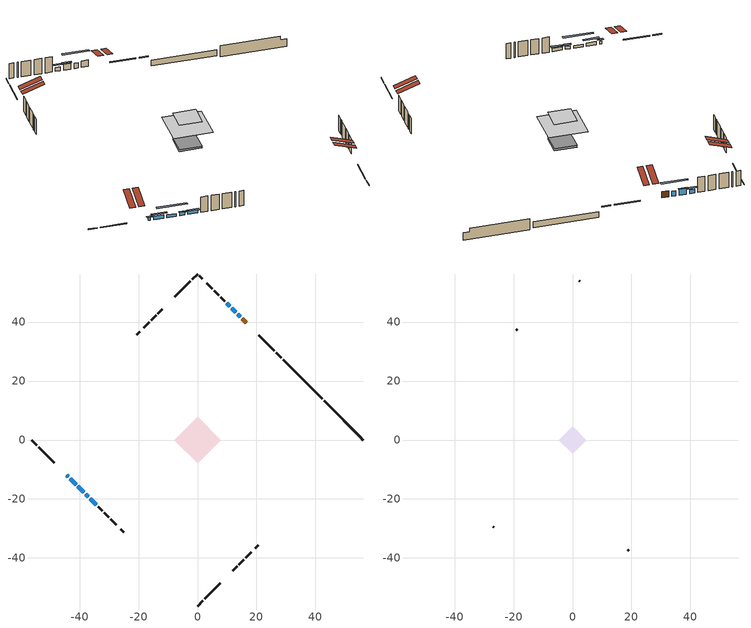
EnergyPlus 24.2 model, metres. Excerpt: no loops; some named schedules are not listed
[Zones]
conditioned space
 floor outside (Floor1 construction): -1.14,0 0,1.14 1.14,0 0,-1.14 z1.53
 floor adiabatic (AdiabaticFloorConstruction): -7.94,0 0,7.94 7.94,0 0,-7.94 z3.97
 floor foundation (Slab1 construction): -4.55,0 0,4.55 4.55,0 0,-4.55 z-2.07
 floor foundation (Slab1 construction 1): -4.52,0 0,4.52 4.52,0 0,-4.52 z-1.52
 wall outside (RimJoist1 construction): 0,-56.3 1.79,-54.52 / -56.3,0 -54.52,-1.79 / 0,56.3 -1.79,54.52 / 28.48,27.82 26.69,29.61 z1.53:1.83
 wall outside (RimJoist2 construction): 2.44,-53.86 7.68,-48.62 / -53.86,-2.44 -48.62,-7.68 / -2.44,53.86 -7.68,48.62 / 26.04,30.27 20.8,35.5 z1.53:1.83
 wall outside (AdiabaticWallConstruction 1): 16.48,39.82 15.1,41.21 z1.53:3.56
 wall outside (AdiabaticWallConstruction): -44.31,-12 -43.82,-12.48 z1.53:2.42; -43.17,-13.14 -41.19,-15.11 / -37.97,-18.33 -36.98,-19.32 / -36.33,-19.98 -34.35,-21.95 z1.53:2.55; -40.53,-15.77 -38.63,-17.68 z1.53:2.34; 14.44,41.86 13.65,42.65 z1.53:3.16; 13,43.31 11.56,44.75 z1.53:3.36; 10.9,45.4 9.91,46.39 z1.53:2.73
 wall outside (Wall1 construction): 12,-44.31 13.4,-42.9 / -33.7,-22.61 -32.29,-24.01 / -12,44.31 -13.4,42.9 / 9.26,47.05 7.85,48.45 z1.53:6.41
 wall outside (Wall2 construction): 14.06,-42.24 15.64,-40.67 / -31.64,-24.67 -30.06,-26.25 / -14.06,42.24 -15.64,40.67 / 7.2,49.11 5.62,50.69 z1.53:6.41
 wall outside (Wall3 construction): 16.29,-40.01 18.16,-38.15 / -29.4,-26.9 -27.54,-28.76 / -16.29,40.01 -18.16,38.15 / 4.96,51.34 3.1,53.2 z1.53:6.41
 wall outside (Wall5 construction): 19.66,-36.64 20.6,-35.71 / -26.03,-30.27 -25.1,-31.21 / -19.66,36.64 -20.6,35.71 / 1.6,54.71 0.66,55.65 z1.53:6.41
 wall foundation (FoundationWall1 construction): 42.94,13.36,-2.07 42.94,13.36,1.53 54.97,1.34,1.53 54.97,1.34,0.37 56.3,0,0.37 56.3,0,-2.07
 wall foundation (FoundationWall2 construction): 42.28,14.02 29.14,27.17 z-1.52:0.31
 window (WindowConstruction 5): -44.31,-12 -43.82,-12.48 z1.53:2.42
 window (WindowConstruction 4): -43.16,-13.14 -41.19,-15.11 z1.53:2.54
 window (WindowConstruction 7): -40.53,-15.77 -38.63,-17.68 z1.53:2.34
 window (WindowConstruction 6): 14.44,41.86 13.65,42.65 z1.53:3.15
 window (WindowConstruction): -37.97,-18.33 -36.98,-19.32 z1.53:2.54
 window (WindowConstruction 1): 12.99,43.31 11.56,44.75 z1.53:3.36
 window (WindowConstruction 2): -36.33,-19.98 -34.35,-21.95 z1.53:2.54
 window (WindowConstruction 3): 10.9,45.4 9.92,46.39 z1.53:2.72
 door (Door): 16.48,39.82 15.1,41.21 z1.53:3.56
 ceiling adiabatic (AdiabaticFloorConstruction): 0,-7.94 7.94,0 0,7.94 -7.94,0 z3.97
 roof outside (Roof1 construction): 9.51,-46.8,6.41 5.07,-42.36,8.5 3.9,-43.53,8.5 8.34,-47.97,6.41; -46.8,-9.51,6.41 -42.36,-5.07,8.5 -43.53,-3.9,8.5 -47.97,-8.34,6.41; -9.51,46.8,6.41 -5.07,42.36,8.5 -3.9,43.53,8.5 -8.34,47.97,6.41; 18.97,37.33,6.41 14.54,32.89,8.5 15.71,31.72,8.5 20.14,36.16,6.41
attic - vented
 floor to conditioned space (Floor2 construction Reversed): -4.59,0 0,4.59 4.59,0 0,-4.59 z6.41
 wall outside (Wall4 construction): 18.81,-37.49 19,-37.3 / -26.88,-29.42 -26.69,-29.61 / -18.81,37.49 -19,37.3 / 2.44,53.86 2.25,54.05 z1.53:6.41
 roof outside (Roof2 construction): 11.34,-44.96,6.41 6.87,-40.49,8.51 5.69,-41.67,8.51 10.16,-46.14,6.41; -44.96,-11.34,6.41 -40.49,-6.87,8.51 -41.67,-5.69,8.51 -46.14,-10.16,6.41; -11.34,44.96,6.41 -6.87,40.49,8.51 -5.69,41.67,8.51 -10.16,46.14,6.41; 17.14,39.16,6.41 12.67,34.7,8.51 13.85,33.52,8.51 18.32,37.99,6.41
shading: -43.5,-12.81 -44.63,-11.67 -45.06,-12.1 -43.93,-13.24 z2.88; -40.55,-15.76 -43.81,-12.5 -44.24,-12.93 -40.98,-16.19 z3.46; -36.51,-19.79 -42.65,-13.66 -43.08,-14.09 -36.95,-20.22 z5.33; 11.33,44.98 16.77,39.54 17.2,39.97 11.76,45.41 z6.44; -36.77,-19.53 -38.18,-18.12 -38.61,-18.55 -37.2,-19.96 z2.84; 11.35,44.96 13.21,43.1 13.64,43.53 11.78,45.39 z3.66; -34.14,-22.16 -36.54,-19.77 -36.97,-20.2 -34.57,-22.59 z2.84; 9.38,46.93 11.44,44.87 11.87,45.3 9.81,47.36 z3.48
[Building]
Building 1: Terrain=Suburbs
[Site:Location]
Yellowknife AP_NT: Latitude {deg}=62.46; Longitude {deg}=-114.44; Time Zone {hr}=-7; Elevation {m}=206; Keep Site Location Information=Yes
[Site:GroundTemperature:Shallow]
-11.1489, -14.3239, -14.5782, -13.0715, -7.02295, -1.00261, 4.2167, 7.52301, 7.8039, 5.11477, 0.0285573, -5.8071
[Site:WaterMainsTemperature]
Calculation Method=Schedule; Temperature Schedule=mains temperature schedule
[Material] Roughness=Rough; Thermal Absorptance=0.9
Name | Thickness {m} | Conductivity {W/m-K} | Density {kg/m3} | Specific Heat {J/kg-K} | Solar Absorptance | Visible Absorptance
asphalt or fiberglass shingles | 0.00635 | 0.162714 | 1121.4 | 1465.45 | 0.4 | 0.4
ceiling loosefill ins | 0.169333 | 0.0480833 | 16.02 | 1046.75 | 0.7 | 0.7
ceiling stud and cavity | 0.1397 | 0.455953 | 65.682 | 1177.47 | 0.7 | 0.7
concrete 4.0 in. | 0.1016 | 1.803125 | 2242.8 | 837.4 | 0.7 | 0.7
concrete 8.0 in. | 0.2032 | 1.803125 | 2242.8 | 837.4 | 0.7 | 0.7
door material | 0.04445 | 0.053851 | 512.64 | 1214.23 | 0.7 | 0.7
exterior vertical ins | 0.0304294 | 0.029427 | 32.04 | 1214.23 | 0.7 | 0.7
floor covering | 0.0127 | 0.0433444 | 54.468 | 1339.84 | 0.6 | 0.6
floor rigid ins | 0.103632 | 0.029427 | 32.04 | 1214.23 | 0.7 | 0.7
floor rigid ins 1; wall rigid ins 1 | 0.512978 | 0.029427 | 32.04 | 1214.23 | 0.7 | 0.7
floor stud and cavity | 0.1397 | 0.182303 | 92.3553 | 1139.71 | 0.7 | 0.7
floor stud and cavity 1 | 0.1397 | 1.75129 | 37.0049 | 1207.88 | 0.7 | 0.7
furniture material conditioned space 1 | 0.1524 | 0.115458 | 640.8 | 1214.23 | 0.6 | 0.6
gypsum board | 0.0127 | 0.160291 | 801 | 837.4 | 0.6 | 0.6
gypsum board 1 | 0.0127 | 0.160291 | 801 | 837.4 | 0.7 | 0.7
osb sheathing 0.5 in. | 0.0127 | 0.115458 | 512.64 | 1214.23 | 0.7 | 0.7
osb sheathing 0.75 in. | 0.01905 | 0.115458 | 512.64 | 1214.23 | 0.7 | 0.7
osb sheathing 2.0 in. | 0.0508 | 0.115458 | 512.64 | 1214.23 | 0.7 | 0.7
rim joist rigid ins; roof rigid ins; wall rigid ins | 0.051816 | 0.029427 | 32.04 | 1214.23 | 0.7 | 0.7
rim joist stud and cavity | 0.0508 | 0.0408884 | 125.044 | 1163.47 | 0.6 | 0.6
rim joist stud and cavity 1 | 0.0508 | 0.0407152 | 125.044 | 1163.47 | 0.6 | 0.6
roof stud and cavity | 0.2032 | 0.213 | 78.34581 | 1123.46 | 0.7 | 0.7
wall stud and cavity | 0.1397 | 0.260987 | 139.0536 | 1170.24 | 0.7 | 0.7
wall stud and cavity 1 | 0.1397 | 0.211572 | 139.0536 | 1170.24 | 0.7 | 0.7
wall stud and cavity 2 | 0.1397 | 0.248715 | 139.0536 | 1170.24 | 0.7 | 0.7
wall stud and cavity 3 | 0.0889 | 6.1454 | 50.32683 | 1063.81 | 0.6 | 0.6
wall stud and cavity 4 | 0.1397 | 0.265121 | 139.0536 | 1170.24 | 0.7 | 0.7
wall stud and cavity 5 | 0.0889 | 0.380278 | 52.3479 | 1209.89 | 0.7 | 0.7
wall stud and cavity 6 | 0.0889 | 0.391764 | 83.0341 | 1211.67 | 0.7 | 0.7
wood siding | 0.0254 | 0.102417 | 544.68 | 1172.36 | 0.4 | 0.4
wood siding 1 | 0.00254 | 0.102417 | 544.68 | 1172.36 | 0.4 | 0.4
wood siding 2; wood siding 3; wood siding 4 | 0.0254 | 0.102417 | 544.68 | 1172.36 | 0.7 | 0.7
[WindowMaterial:SimpleGlazingSystem]
Name | U-Factor {W/m2-K} | Solar Heat Gain Coefficient
WindowMaterial | 1.99638 | 0.56
WindowMaterial 1 | 1.16456 | 0.38
WindowMaterial 2 | 1.97765 | 0.57
WindowMaterial 3 | 2.76632 | 0.47
WindowMaterial 4 | 2.765186 | 0.62
WindowMaterial 5 | 2.77825 | 0.54
[Construction]
AdiabaticFloorConstruction: floor stud and cavity 1, floor rigid ins 1, osb sheathing 0.75 in., floor covering
AdiabaticWallConstruction: wood siding 3, wall rigid ins 1, wall stud and cavity 5, gypsum board
AdiabaticWallConstruction 1: wood siding 4, wall rigid ins 1, wall stud and cavity 5, gypsum board
Door: door material
Floor1 construction: floor stud and cavity, floor rigid ins, osb sheathing 0.75 in., floor covering
Floor2 construction Reversed: gypsum board, ceiling stud and cavity, ceiling loosefill ins
FoundationWall1 construction: concrete 8.0 in., gypsum board 1
FoundationWall2 construction: concrete 8.0 in.
furniture construction conditioned space 1: furniture material conditioned space 1
PartitionWallConstruction: gypsum board, wall stud and cavity 6, gypsum board
RimJoist1 construction: wood siding 2, rim joist rigid ins, osb sheathing 2.0 in., rim joist stud and cavity
RimJoist2 construction: wood siding 2, rim joist rigid ins, osb sheathing 2.0 in., rim joist stud and cavity 1
Roof1 construction: asphalt or fiberglass shingles, roof rigid ins, osb sheathing 0.75 in., roof stud and cavity, gypsum board
Roof2 construction: asphalt or fiberglass shingles
Slab1 construction; Slab1 construction 1: concrete 4.0 in.
Wall1 construction: wood siding, wall rigid ins, osb sheathing 0.5 in., wall stud and cavity, gypsum board
Wall2 construction: wood siding, wall rigid ins, osb sheathing 0.5 in., wall stud and cavity 1, gypsum board
Wall3 construction: wood siding, wall rigid ins, osb sheathing 0.5 in., wall stud and cavity 2, gypsum board
Wall4 construction: wood siding 1, wall stud and cavity 3
Wall5 construction: wood siding, wall rigid ins, osb sheathing 0.5 in., wall stud and cavity 4, gypsum board
WindowConstruction; WindowConstruction 2; WindowConstruction 4: WindowMaterial
WindowConstruction 1: WindowMaterial 1
WindowConstruction 3: WindowMaterial 2
WindowConstruction 5: WindowMaterial 3
WindowConstruction 6: WindowMaterial 4
WindowConstruction 7: WindowMaterial 5
[Zone] Multiplier=1; Part of Total Floor Area=Yes
Name | Volume {m3}
attic - vented | 14.4021
conditioned space | 437.5
[Space]
Name | Zone | Volume {m3}
attic - vented 1 | attic - vented | 14.4021
conditioned space 1 | conditioned space | 437.5
[ZoneInfiltration:EffectiveLeakageArea]
infil attic - vented 1: Zone or Space=attic - vented 1; Schedule=Always On Discrete; Effective Air Leakage Area {cm2}=1329.79; Stack Coefficient=0.00048563; Wind Coefficient=1.48893e-05
[ZoneMixing]
whole house fan mix: Zone or Space=attic - vented; Schedule=Always On Continuous; Design Flow Rate Calculation Method=Flow/Zone; Design Flow Rate {m3/s}=0; Source Zone or Space=conditioned space
[SurfaceProperty:ExposedFoundationPerimeter] Exposed Perimeter Calculation Method=TotalExposedPerimeter
Name | Total Exposed Perimeter {m}
Slab1 | 18.898
Slab1 1 | 18.593
[InternalMass] Zone or ZoneList=conditioned space; Space or SpaceList=conditioned space 1
Name | Construction | Surface Area {m2}
furniture mass conditioned space 1 | furniture construction conditioned space 1 | 84.38
partition wall mass | PartitionWallConstruction | 210.95
[Lights]
interior lighting: Zone or ZoneList or Space or SpaceList=conditioned space 1; Schedule=interior lighting schedule; Design Level Calculation Method=LightingLevel; Lighting Level {W}=343.2; Return Air Fraction=0; Fraction Radiant=0.6; Fraction Visible=0.2; Fraction Replaceable=1
[People]
occupants: Zone or ZoneList or Space or SpaceList=conditioned space 1; Number of People Schedule=occupants schedule; Number of People Calculation Method=People; Number of People=3; Fraction Radiant=0.314171; Sensible Heat Fraction=0.56303; Activity Level Schedule=occupants activity schedule; Carbon Dioxide Generation Rate {m3/s-W}=0; Enable ASHRAE 55 Comfort Warnings=No; Mean Radiant Temperature Calculation Type=EnclosureAveraged
[ElectricEquipment] Zone or ZoneList or Space or SpaceList=conditioned space 1; Design Level Calculation Method=EquipmentLevel
Name | Schedule | Design Level {W} | Fraction Latent | Fraction Radiant | Fraction Lost
clothes dryer | clothes dryer schedule | 140.772 | 0.015 | 0.081 | 0.85
clothes washer | clothes washer schedule | 32.1985 | 0.03 | 0.162 | 0.7
cooking range | cooking range schedule | 215.147 | 0.08 | 0.432 | 0.2
dishwasher | dishwasher schedule | 66.8632 | 0.3 | 0.18 | 0.4
fridge | fridge schedule | 72.9452 | 0 | 0.6 | 0
mech vent bath fan 0 | mech vent bath fan 0 schedule | 25.1 | 0 | 0 | 1
mech vent bath fan 1 | mech vent bath fan 1 schedule | 25.1 | 0 | 0 | 1
mech vent house fan | mech vent house fan schedule | 0.95 | 0 | 0 | 1
mech vent house fan cfis | mech vent house fan cfis schedule | 0 | 0 | 0 | 0
misc plug loads | misc plug loads schedule | 494.7 | 0.045 | 0.513 | 0.1
whole house fan | Always On Discrete | 0 | 0 | 0 | 1
[OtherEquipment] Zone or ZoneList or Space or SpaceList=conditioned space 1; Design Level Calculation Method=EquipmentLevel
Name | Fuel Type | Schedule | Design Level {W} | Fraction Latent | Fraction Radiant | Fraction Lost
clothes dryer 1 | Electricity | clothes dryer schedule | 0 | 0.015 | 0.081 | 0.85
cooking range 1 | Electricity | cooking range schedule | 0 | 0.08 | 0.432 | 0.2
general water use latent | None | general water use schedule | 62.594 | 1 | 0 | 0
general water use sensible | None | general water use schedule | -61.6891 | 0 | 0.6 | 0
mech vent house fan latent load | None | Always On Discrete | 0 | 1 | 0 | 0
mech vent house fan sensible load | None | Always On Discrete | 0 | 0 | 0 | 0
water heater energy adjustment1 | Electricity | Always On Discrete | 0.01 | 0 | 0 | 1
[ZoneInfiltration:DesignFlowRate] Zone or ZoneList or Space or SpaceList=conditioned space 1; Schedule=Always On Discrete; Design Flow Rate Calculation Method=Flow/Zone; Design Flow Rate {m3/s}=0
infil flow; natural vent flow; whole house fan flow
[Foundation:Kiva] Initial Indoor Air Temperature {C}=18; Wall Depth Below Slab {m}=0.2032
Name | Wall Height Above Grade {m} | Custom Block Material Name 1 | Custom Block Depth 1 {m} | Custom Block X Position 1 {m} | Custom Block Z Position 1 {m}
Foundation Kiva 1 | 1.53 | exterior vertical ins | 3.59999 | 0.2159 | 0
Foundation Kiva 2 | 0.309982
[Foundation:Kiva:Settings]
Soil Conductivity {W/m-K}=0.849921; Soil Density {kg/m3}=1842.3; Soil Specific Heat {J/kg-K}=418.7; Ground Solar Absorptivity=0.9; Ground Thermal Absorptivity=0.9; Ground Surface Roughness {m}=0.03; Far-Field Width {m}=40; Deep-Ground Boundary Condition=ZeroFlux; Deep-Ground Depth {m}=40; Minimum Cell Dimension {m}=0.2; Maximum Cell Growth Coefficient=3; Simulation Timestep=Timestep
[Exterior:Lights]
exterior lighting: Schedule=exterior lighting schedule; Design Level {W}=75.6
[Schedule:Constant]
Name | Hourly Value
Always On Continuous; mech vent house fan schedule; mech vent house fan cfis schedule; Always On Discrete | 1
occupants activity schedule | 117.228
fridge schedule | 0
[Schedule:Week:Daily]
interior lighting schedule Week Rule - Jan1-Jan27: interior lighting schedule day, interior lighting schedule day, interior lighting schedule day, interior lighting schedule day, interior lighting schedule day, interior lighting schedule day, interior lighting schedule day, interior lighting schedule default day, interior lighting schedule default day, interior lighting schedule default day, interior lighting schedule default day, interior lighting schedule default day
interior lighting schedule Week Rule - Jan28-Feb3: interior lighting schedule day, interior lighting schedule day, interior lighting schedule day, interior lighting schedule day, interior lighting schedule day 1, interior lighting schedule day 1, interior lighting schedule day 1, interior lighting schedule default day, interior lighting schedule default day, interior lighting schedule default day, interior lighting schedule default day, interior lighting schedule default day
interior lighting schedule Week Rule - Feb4-Feb24: interior lighting schedule day 1, interior lighting schedule day 1, interior lighting schedule day 1, interior lighting schedule day 1, interior lighting schedule day 1, interior lighting schedule day 1, interior lighting schedule day 1, interior lighting schedule default day, interior lighting schedule default day, interior lighting schedule default day, interior lighting schedule default day, interior lighting schedule default day
interior lighting schedule Week Rule - Feb25-Mar3: interior lighting schedule day 1, interior lighting schedule day 1, interior lighting schedule day 1, interior lighting schedule day 1, interior lighting schedule day 2, interior lighting schedule day 2, interior lighting schedule day 2, interior lighting schedule default day, interior lighting schedule default day, interior lighting schedule default day, interior lighting schedule default day, interior lighting schedule default day
interior lighting schedule Week Rule - Mar4-Mar31: interior lighting schedule day 2, interior lighting schedule day 2, interior lighting schedule day 2, interior lighting schedule day 2, interior lighting schedule day 2, interior lighting schedule day 2, interior lighting schedule day 2, interior lighting schedule default day, interior lighting schedule default day, interior lighting schedule default day, interior lighting schedule default day, interior lighting schedule default day
interior lighting schedule Week Rule - Apr1-Apr28: interior lighting schedule day 3, interior lighting schedule day 3, interior lighting schedule day 3, interior lighting schedule day 3, interior lighting schedule day 3, interior lighting schedule day 3, interior lighting schedule day 3, interior lighting schedule default day, interior lighting schedule default day, interior lighting schedule default day, interior lighting schedule default day, interior lighting schedule default day
interior lighting schedule Week Rule - Apr29-May5: interior lighting schedule day 3, interior lighting schedule day 3, interior lighting schedule day 4, interior lighting schedule day 4, interior lighting schedule day 4, interior lighting schedule day 4, interior lighting schedule day 4, interior lighting schedule default day, interior lighting schedule default day, interior lighting schedule default day, interior lighting schedule default day, interior lighting schedule default day
interior lighting schedule Week Rule - May6-May26: interior lighting schedule day 4, interior lighting schedule day 4, interior lighting schedule day 4, interior lighting schedule day 4, interior lighting schedule day 4, interior lighting schedule day 4, interior lighting schedule day 4, interior lighting schedule default day, interior lighting schedule default day, interior lighting schedule default day, interior lighting schedule default day, interior lighting schedule default day
interior lighting schedule Week Rule - May27-Jun2: interior lighting schedule day 4, interior lighting schedule day 4, interior lighting schedule day 4, interior lighting schedule day 4, interior lighting schedule day 4, interior lighting schedule day 5, interior lighting schedule day 5, interior lighting schedule default day, interior lighting schedule default day, interior lighting schedule default day, interior lighting schedule default day, interior lighting schedule default day
interior lighting schedule Week Rule - Jun3-Jun30: interior lighting schedule day 5, interior lighting schedule day 5, interior lighting schedule day 5, interior lighting schedule day 5, interior lighting schedule day 5, interior lighting schedule day 5, interior lighting schedule day 5, interior lighting schedule default day, interior lighting schedule default day, interior lighting schedule default day, interior lighting schedule default day, interior lighting schedule default day
interior lighting schedule Week Rule - Jul1-Jul28: interior lighting schedule day 6, interior lighting schedule day 6, interior lighting schedule day 6, interior lighting schedule day 6, interior lighting schedule day 6, interior lighting schedule day 6, interior lighting schedule day 6, interior lighting schedule default day, interior lighting schedule default day, interior lighting schedule default day, interior lighting schedule default day, interior lighting schedule default day
interior lighting schedule Week Rule - Jul29-Aug4: interior lighting schedule day 6, interior lighting schedule day 6, interior lighting schedule day 6, interior lighting schedule day 7, interior lighting schedule day 7, interior lighting schedule day 7, interior lighting schedule day 7, interior lighting schedule default day, interior lighting schedule default day, interior lighting schedule default day, interior lighting schedule default day, interior lighting schedule default day
interior lighting schedule Week Rule - Aug5-Aug25: interior lighting schedule day 7, interior lighting schedule day 7, interior lighting schedule day 7, interior lighting schedule day 7, interior lighting schedule day 7, interior lighting schedule day 7, interior lighting schedule day 7, interior lighting schedule default day, interior lighting schedule default day, interior lighting schedule default day, interior lighting schedule default day, interior lighting schedule default day
interior lighting schedule Week Rule - Aug26-Sep1: interior lighting schedule day 7, interior lighting schedule day 7, interior lighting schedule day 7, interior lighting schedule day 7, interior lighting schedule day 7, interior lighting schedule day 7, interior lighting schedule day 8, interior lighting schedule default day, interior lighting schedule default day, interior lighting schedule default day, interior lighting schedule default day, interior lighting schedule default day
interior lighting schedule Week Rule - Sep2-Sep29: interior lighting schedule day 8, interior lighting schedule day 8, interior lighting schedule day 8, interior lighting schedule day 8, interior lighting schedule day 8, interior lighting schedule day 8, interior lighting schedule day 8, interior lighting schedule default day, interior lighting schedule default day, interior lighting schedule default day, interior lighting schedule default day, interior lighting schedule default day
interior lighting schedule Week Rule - Sep30-Oct6: interior lighting schedule day 8, interior lighting schedule day 9, interior lighting schedule day 9, interior lighting schedule day 9, interior lighting schedule day 9, interior lighting schedule day 9, interior lighting schedule day 9, interior lighting schedule default day, interior lighting schedule default day, interior lighting schedule default day, interior lighting schedule default day, interior lighting schedule default day
interior lighting schedule Week Rule - Oct7-Oct27: interior lighting schedule day 9, interior lighting schedule day 9, interior lighting schedule day 9, interior lighting schedule day 9, interior lighting schedule day 9, interior lighting schedule day 9, interior lighting schedule day 9, interior lighting schedule default day, interior lighting schedule default day, interior lighting schedule default day, interior lighting schedule default day, interior lighting schedule default day
interior lighting schedule Week Rule - Oct28-Nov3: interior lighting schedule day 9, interior lighting schedule day 9, interior lighting schedule day 9, interior lighting schedule day 9, interior lighting schedule day 10, interior lighting schedule day 10, interior lighting schedule day 10, interior lighting schedule default day, interior lighting schedule default day, interior lighting schedule default day, interior lighting schedule default day, interior lighting schedule default day
interior lighting schedule Week Rule - Nov4-Nov24: interior lighting schedule day 10, interior lighting schedule day 10, interior lighting schedule day 10, interior lighting schedule day 10, interior lighting schedule day 10, interior lighting schedule day 10, interior lighting schedule day 10, interior lighting schedule default day, interior lighting schedule default day, interior lighting schedule default day, interior lighting schedule default day, interior lighting schedule default day
interior lighting schedule Week Rule - Nov25-Dec1: interior lighting schedule day 10, interior lighting schedule day 10, interior lighting schedule day 10, interior lighting schedule day 10, interior lighting schedule day 10, interior lighting schedule day 10, interior lighting schedule day 11, interior lighting schedule default day, interior lighting schedule default day, interior lighting schedule default day, interior lighting schedule default day, interior lighting schedule default day
interior lighting schedule Week Rule - Dec2-Dec31: interior lighting schedule day 11, interior lighting schedule day 11, interior lighting schedule day 11, interior lighting schedule day 11, interior lighting schedule day 11, interior lighting schedule day 11, interior lighting schedule day 11, interior lighting schedule default day, interior lighting schedule default day, interior lighting schedule default day, interior lighting schedule default day, interior lighting schedule default day
occupants schedule Week Rule - Jan1-Dec31: occupants schedule day, occupants schedule day, occupants schedule day, occupants schedule day, occupants schedule day, occupants schedule day, occupants schedule day, occupants schedule default day, occupants schedule default day, occupants schedule default day, occupants schedule default day, occupants schedule default day
clothes dryer schedule Week Rule - Jan1-Dec31: clothes dryer schedule day, clothes dryer schedule day, clothes dryer schedule day, clothes dryer schedule day, clothes dryer schedule day, clothes dryer schedule day, clothes dryer schedule day, clothes dryer schedule default day, clothes dryer schedule default day, clothes dryer schedule default day, clothes dryer schedule default day, clothes dryer schedule default day
clothes washer schedule Week Rule - Jan1-Dec31: clothes washer schedule day, clothes washer schedule day, clothes washer schedule day, clothes washer schedule day, clothes washer schedule day, clothes washer schedule day, clothes washer schedule day, clothes washer schedule default day, clothes washer schedule default day, clothes washer schedule default day, clothes washer schedule default day, clothes washer schedule default day
cooking range schedule Week Rule - Jan1-Dec31: cooking range schedule day, cooking range schedule day, cooking range schedule day, cooking range schedule day, cooking range schedule day, cooking range schedule day, cooking range schedule day, cooking range schedule default day, cooking range schedule default day, cooking range schedule default day, cooking range schedule default day, cooking range schedule default day
dishwasher schedule Week Rule - Jan1-Dec31: dishwasher schedule day, dishwasher schedule day, dishwasher schedule day, dishwasher schedule day, dishwasher schedule day, dishwasher schedule day, dishwasher schedule day, dishwasher schedule default day, dishwasher schedule default day, dishwasher schedule default day, dishwasher schedule default day, dishwasher schedule default day
mech vent bath fan 0 schedule Week Rule - Jan1-Dec31: mech vent bath fan 0 schedule day, mech vent bath fan 0 schedule day, mech vent bath fan 0 schedule day, mech vent bath fan 0 schedule day, mech vent bath fan 0 schedule day, mech vent bath fan 0 schedule day, mech vent bath fan 0 schedule day, mech vent bath fan 0 schedule default day, mech vent bath fan 0 schedule default day, mech vent bath fan 0 schedule default day, mech vent bath fan 0 schedule default day, mech vent bath fan 0 schedule default day
mech vent bath fan 1 schedule Week Rule - Jan1-Dec31: mech vent bath fan 1 schedule day, mech vent bath fan 1 schedule day, mech vent bath fan 1 schedule day, mech vent bath fan 1 schedule day, mech vent bath fan 1 schedule day, mech vent bath fan 1 schedule day, mech vent bath fan 1 schedule day, mech vent bath fan 1 schedule default day, mech vent bath fan 1 schedule default day, mech vent bath fan 1 schedule default day, mech vent bath fan 1 schedule default day, mech vent bath fan 1 schedule default day
misc plug loads schedule Week Rule - Jan1-Dec31: misc plug loads schedule day, misc plug loads schedule day, misc plug loads schedule day, misc plug loads schedule day, misc plug loads schedule day, misc plug loads schedule day, misc plug loads schedule day, misc plug loads schedule default day, misc plug loads schedule default day, misc plug loads schedule default day, misc plug loads schedule default day, misc plug loads schedule default day
general water use schedule Week Rule - Jan1-Dec31: general water use schedule day, general water use schedule day, general water use schedule day, general water use schedule day, general water use schedule day, general water use schedule day, general water use schedule day, general water use schedule default day, general water use schedule default day, general water use schedule default day, general water use schedule default day, general water use schedule default day
exterior lighting schedule Week Rule - Jan1-Jan27: exterior lighting schedule day, exterior lighting schedule day, exterior lighting schedule day, exterior lighting schedule day, exterior lighting schedule day, exterior lighting schedule day, exterior lighting schedule day, exterior lighting schedule default day, exterior lighting schedule default day, exterior lighting schedule default day, exterior lighting schedule default day, exterior lighting schedule default day
exterior lighting schedule Week Rule - Jan28-Feb3: exterior lighting schedule day, exterior lighting schedule day, exterior lighting schedule day, exterior lighting schedule day, exterior lighting schedule day 1, exterior lighting schedule day 1, exterior lighting schedule day 1, exterior lighting schedule default day, exterior lighting schedule default day, exterior lighting schedule default day, exterior lighting schedule default day, exterior lighting schedule default day
exterior lighting schedule Week Rule - Feb4-Feb24: exterior lighting schedule day 1, exterior lighting schedule day 1, exterior lighting schedule day 1, exterior lighting schedule day 1, exterior lighting schedule day 1, exterior lighting schedule day 1, exterior lighting schedule day 1, exterior lighting schedule default day, exterior lighting schedule default day, exterior lighting schedule default day, exterior lighting schedule default day, exterior lighting schedule default day
exterior lighting schedule Week Rule - Feb25-Mar3: exterior lighting schedule day 1, exterior lighting schedule day 1, exterior lighting schedule day 1, exterior lighting schedule day 1, exterior lighting schedule day 2, exterior lighting schedule day 2, exterior lighting schedule day 2, exterior lighting schedule default day, exterior lighting schedule default day, exterior lighting schedule default day, exterior lighting schedule default day, exterior lighting schedule default day
exterior lighting schedule Week Rule - Mar4-Mar31: exterior lighting schedule day 2, exterior lighting schedule day 2, exterior lighting schedule day 2, exterior lighting schedule day 2, exterior lighting schedule day 2, exterior lighting schedule day 2, exterior lighting schedule day 2, exterior lighting schedule default day, exterior lighting schedule default day, exterior lighting schedule default day, exterior lighting schedule default day, exterior lighting schedule default day
exterior lighting schedule Week Rule - Apr1-Apr28: exterior lighting schedule day 3, exterior lighting schedule day 3, exterior lighting schedule day 3, exterior lighting schedule day 3, exterior lighting schedule day 3, exterior lighting schedule day 3, exterior lighting schedule day 3, exterior lighting schedule default day, exterior lighting schedule default day, exterior lighting schedule default day, exterior lighting schedule default day, exterior lighting schedule default day
exterior lighting schedule Week Rule - Apr29-May5: exterior lighting schedule day 3, exterior lighting schedule day 3, exterior lighting schedule day 4, exterior lighting schedule day 4, exterior lighting schedule day 4, exterior lighting schedule day 4, exterior lighting schedule day 4, exterior lighting schedule default day, exterior lighting schedule default day, exterior lighting schedule default day, exterior lighting schedule default day, exterior lighting schedule default day
exterior lighting schedule Week Rule - May6-May26: exterior lighting schedule day 4, exterior lighting schedule day 4, exterior lighting schedule day 4, exterior lighting schedule day 4, exterior lighting schedule day 4, exterior lighting schedule day 4, exterior lighting schedule day 4, exterior lighting schedule default day, exterior lighting schedule default day, exterior lighting schedule default day, exterior lighting schedule default day, exterior lighting schedule default day
exterior lighting schedule Week Rule - May27-Jun2: exterior lighting schedule day 4, exterior lighting schedule day 4, exterior lighting schedule day 4, exterior lighting schedule day 4, exterior lighting schedule day 4, exterior lighting schedule day 5, exterior lighting schedule day 5, exterior lighting schedule default day, exterior lighting schedule default day, exterior lighting schedule default day, exterior lighting schedule default day, exterior lighting schedule default day
exterior lighting schedule Week Rule - Jun3-Jun30: exterior lighting schedule day 5, exterior lighting schedule day 5, exterior lighting schedule day 5, exterior lighting schedule day 5, exterior lighting schedule day 5, exterior lighting schedule day 5, exterior lighting schedule day 5, exterior lighting schedule default day, exterior lighting schedule default day, exterior lighting schedule default day, exterior lighting schedule default day, exterior lighting schedule default day
exterior lighting schedule Week Rule - Jul1-Jul28: exterior lighting schedule day 6, exterior lighting schedule day 6, exterior lighting schedule day 6, exterior lighting schedule day 6, exterior lighting schedule day 6, exterior lighting schedule day 6, exterior lighting schedule day 6, exterior lighting schedule default day, exterior lighting schedule default day, exterior lighting schedule default day, exterior lighting schedule default day, exterior lighting schedule default day
exterior lighting schedule Week Rule - Jul29-Aug4: exterior lighting schedule day 6, exterior lighting schedule day 6, exterior lighting schedule day 6, exterior lighting schedule day 7, exterior lighting schedule day 7, exterior lighting schedule day 7, exterior lighting schedule day 7, exterior lighting schedule default day, exterior lighting schedule default day, exterior lighting schedule default day, exterior lighting schedule default day, exterior lighting schedule default day
exterior lighting schedule Week Rule - Aug5-Aug25: exterior lighting schedule day 7, exterior lighting schedule day 7, exterior lighting schedule day 7, exterior lighting schedule day 7, exterior lighting schedule day 7, exterior lighting schedule day 7, exterior lighting schedule day 7, exterior lighting schedule default day, exterior lighting schedule default day, exterior lighting schedule default day, exterior lighting schedule default day, exterior lighting schedule default day
exterior lighting schedule Week Rule - Aug26-Sep1: exterior lighting schedule day 7, exterior lighting schedule day 7, exterior lighting schedule day 7, exterior lighting schedule day 7, exterior lighting schedule day 7, exterior lighting schedule day 7, exterior lighting schedule day 8, exterior lighting schedule default day, exterior lighting schedule default day, exterior lighting schedule default day, exterior lighting schedule default day, exterior lighting schedule default day
exterior lighting schedule Week Rule - Sep2-Sep29: exterior lighting schedule day 8, exterior lighting schedule day 8, exterior lighting schedule day 8, exterior lighting schedule day 8, exterior lighting schedule day 8, exterior lighting schedule day 8, exterior lighting schedule day 8, exterior lighting schedule default day, exterior lighting schedule default day, exterior lighting schedule default day, exterior lighting schedule default day, exterior lighting schedule default day
exterior lighting schedule Week Rule - Sep30-Oct6: exterior lighting schedule day 8, exterior lighting schedule day 9, exterior lighting schedule day 9, exterior lighting schedule day 9, exterior lighting schedule day 9, exterior lighting schedule day 9, exterior lighting schedule day 9, exterior lighting schedule default day, exterior lighting schedule default day, exterior lighting schedule default day, exterior lighting schedule default day, exterior lighting schedule default day
exterior lighting schedule Week Rule - Oct7-Oct27: exterior lighting schedule day 9, exterior lighting schedule day 9, exterior lighting schedule day 9, exterior lighting schedule day 9, exterior lighting schedule day 9, exterior lighting schedule day 9, exterior lighting schedule day 9, exterior lighting schedule default day, exterior lighting schedule default day, exterior lighting schedule default day, exterior lighting schedule default day, exterior lighting schedule default day
[Schedule:Year]
interior lighting schedule: interior lighting schedule Week Rule - Jan1-Jan27, 1, 1, 1, 27, interior lighting schedule Week Rule - Jan28-Feb3, 1, 28, 2, 3, interior lighting schedule Week Rule - Feb4-Feb24, 2, 4, 2, 24, interior lighting schedule Week Rule - Feb25-Mar3, 2, 25, 3, 3, interior lighting schedule Week Rule - Mar4-Mar31, 3, 4, 3, 31, interior lighting schedule Week Rule - Apr1-Apr28, 4, 1, 4, 28, interior lighting schedule Week Rule - Apr29-May5, 4, 29, 5, 5, interior lighting schedule Week Rule - May6-May26, 5, 6, 5, 26, interior lighting schedule Week Rule - May27-Jun2, 5, 27, 6, 2, interior lighting schedule Week Rule - Jun3-Jun30, 6, 3, 6, 30, interior lighting schedule Week Rule - Jul1-Jul28, 7, 1, 7, 28, interior lighting schedule Week Rule - Jul29-Aug4, 7, 29, 8, 4, interior lighting schedule Week Rule - Aug5-Aug25, 8, 5, 8, 25, interior lighting schedule Week Rule - Aug26-Sep1, 8, 26, 9, 1, interior lighting schedule Week Rule - Sep2-Sep29, 9, 2, 9, 29, interior lighting schedule Week Rule - Sep30-Oct6, 9, 30, 10, 6, interior lighting schedule Week Rule - Oct7-Oct27, 10, 7, 10, 27, interior lighting schedule Week Rule - Oct28-Nov3, 10, 28, 11, 3, interior lighting schedule Week Rule - Nov4-Nov24, 11, 4, 11, 24, interior lighting schedule Week Rule - Nov25-Dec1, 11, 25, 12, 1, interior lighting schedule Week Rule - Dec2-Dec31, 12, 2, 12, 31
occupants schedule: occupants schedule Week Rule - Jan1-Dec31, 1, 1, 12, 31
clothes dryer schedule: clothes dryer schedule Week Rule - Jan1-Dec31, 1, 1, 12, 31
clothes washer schedule: clothes washer schedule Week Rule - Jan1-Dec31, 1, 1, 12, 31
cooking range schedule: cooking range schedule Week Rule - Jan1-Dec31, 1, 1, 12, 31
dishwasher schedule: dishwasher schedule Week Rule - Jan1-Dec31, 1, 1, 12, 31
mech vent bath fan 0 schedule: mech vent bath fan 0 schedule Week Rule - Jan1-Dec31, 1, 1, 12, 31
mech vent bath fan 1 schedule: mech vent bath fan 1 schedule Week Rule - Jan1-Dec31, 1, 1, 12, 31
misc plug loads schedule: misc plug loads schedule Week Rule - Jan1-Dec31, 1, 1, 12, 31
general water use schedule: general water use schedule Week Rule - Jan1-Dec31, 1, 1, 12, 31
exterior lighting schedule: exterior lighting schedule Week Rule - Jan1-Jan27, 1, 1, 1, 27, exterior lighting schedule Week Rule - Jan28-Feb3, 1, 28, 2, 3, exterior lighting schedule Week Rule - Feb4-Feb24, 2, 4, 2, 24, exterior lighting schedule Week Rule - Feb25-Mar3, 2, 25, 3, 3, exterior lighting schedule Week Rule - Mar4-Mar31, 3, 4, 3, 31, exterior lighting schedule Week Rule - Apr1-Apr28, 4, 1, 4, 28, exterior lighting schedule Week Rule - Apr29-May5, 4, 29, 5, 5, exterior lighting schedule Week Rule - May6-May26, 5, 6, 5, 26, exterior lighting schedule Week Rule - May27-Jun2, 5, 27, 6, 2, exterior lighting schedule Week Rule - Jun3-Jun30, 6, 3, 6, 30, exterior lighting schedule Week Rule - Jul1-Jul28, 7, 1, 7, 28, exterior lighting schedule Week Rule - Jul29-Aug4, 7, 29, 8, 4, exterior lighting schedule Week Rule - Aug5-Aug25, 8, 5, 8, 25, exterior lighting schedule Week Rule - Aug26-Sep1, 8, 26, 9, 1, exterior lighting schedule Week Rule - Sep2-Sep29, 9, 2, 9, 29, exterior lighting schedule Week Rule - Sep30-Oct6, 9, 30, 10, 6, exterior lighting schedule Week Rule - Oct7-Oct27, 10, 7, 10, 27, exterior lighting schedule Week Rule - Oct28-Nov3, 10, 28, 11, 3, exterior lighting schedule Week Rule - Nov4-Nov24, 11, 4, 11, 24, exterior lighting schedule Week Rule - Nov25-Dec1, 11, 25, 12, 1, exterior lighting schedule Week Rule - Dec2-Dec31, 12, 2, 12, 31
[Schedule:Compact]
mains temperature schedule: Through: 01/01, For: AllDays, Until: 24:00, 0, Through: 01/02, For: AllDays, Until: 24:00, 0, Through: 01/03, For: AllDays, Until: 24:00, 0, Through: 01/04, For: AllDays, Until: 24:00, 0, Through: 01/05, For: AllDays, Until: 24:00, 0, Through: 01/06, For: AllDays, Until: 24:00, 0, Through: 01/07, For: AllDays, Until: 24:00, 0, Through: 01/08, For: AllDays, Until: 24:00, 0, Through: 01/09, For: AllDays, Until: 24:00, 0, Through: 01/10, For: AllDays, Until: 24:00, 0, Through: 01/11, For: AllDays, Until: 24:00, 0, Through: 01/12, For: AllDays, Until: 24:00, 0, Through: 01/13, For: AllDays, Until: 24:00, 0, Through: 01/14, For: AllDays, Until: 24:00, 0, Through: 01/15, For: AllDays, Until: 24:00, 0, Through: 01/16, For: AllDays, Until: 24:00, 0, Through: 01/17, For: AllDays, Until: 24:00, 0, Through: 01/18, For: AllDays, Until: 24:00, 0, Through: 01/19, For: AllDays, Until: 24:00, 0, Through: 01/20, For: AllDays, Until: 24:00, 0, Through: 01/21, For: AllDays, Until: 24:00, 0, Through: 01/22, For: AllDays, Until: 24:00, 0, Through: 01/23, For: AllDays, Until: 24:00, 0, Through: 01/24, For: AllDays, Until: 24:00, 0, Through: 01/25, For: AllDays, Until: 24:00, 0, Through: 01/26, For: AllDays, Until: 24:00, 0, Through: 01/27, For: AllDays, Until: 24:00, 0, Through: 01/28, For: AllDays, Until: 24:00, 0, Through: 01/29, For: AllDays, Until: 24:00, 0, Through: 01/30, For: AllDays, Until: 24:00, 0, Through: 01/31, For: AllDays, Until: 24:00, 0, Through: 02/01, For: AllDays, Until: 24:00, 0, Through: 02/02, For: AllDays, Until: 24:00, 0, Through: 02/03, For: AllDays, Until: 24:00, 0, Through: 02/04, For: AllDays, Until: 24:00, 0, Through: 02/05, For: AllDays, Until: 24:00, 0, Through: 02/06, For: AllDays, Until: 24:00, 0, Through: 02/07, For: AllDays, Until: 24:00, 0, Through: 02/08, For: AllDays, Until: 24:00, 0, Through: 02/09, For: AllDays, Until: 24:00, 0, Through: 02/10, For: AllDays, Until: 24:00, 0, Through: 02/11, For: AllDays, Until: 24:00, 0, Through: 02/12, For: AllDays, Until: 24:00, 0, Through: 02/13, For: AllDays, Until: 24:00, 0, Through: 02/14, For: AllDays, Until: 24:00, 0, Through: 02/15, For: AllDays, Until: 24:00, 0, Through: 02/16, For: AllDays, Until: 24:00, 0, Through: 02/17, For: AllDays, Until: 24:00, 0, Through: 02/18, For: AllDays, Until: 24:00, 0, Through: 02/19, For: AllDays, Until: 24:00, 0, Through: 02/20, For: AllDays, Until: 24:00, 0, Through: 02/21, For: AllDays, Until: 24:00, 0, Through: 02/22, For: AllDays, Until: 24:00, 0, Through: 02/23, For: AllDays, Until: 24:00, 0, Through: 02/24, For: AllDays, Until: 24:00, 0, Through: 02/25, For: AllDays, Until: 24:00, 0, Through: 02/26, For: AllDays, Until: 24:00, 0, Through: 02/27, For: AllDays, Until: 24:00, 0, Through: 02/28, For: AllDays, Until: 24:00, 0, Through: 03/01, For: AllDays, Until: 24:00, 0, Through: 03/02, For: AllDays, Until: 24:00, 0, Through: 03/03, For: AllDays, Until: 24:00, 0, Through: 03/04, For: AllDays, Until: 24:00, 0, Through: 03/05, For: AllDays, Until: 24:00, 0, Through: 03/06, For: AllDays, Until: 24:00, 0, Through: 03/07, For: AllDays, Until: 24:00, 0, Through: 03/08, For: AllDays, Until: 24:00, 0, Through: 03/09, For: AllDays, Until: 24:00, 0, Through: 03/10, For: AllDays, Until: 24:00, 0, Through: 03/11, For: AllDays, Until: 24:00, 0, Through: 03/12, For: AllDays, Until: 24:00, 0, Through: 03/13, For: AllDays, Until: 24:00, 0, Through: 03/14, For: AllDays, Until: 24:00, 0, Through: 03/15, For: AllDays, Until: 24:00, 0, Through: 03/16, For: AllDays, Until: 24:00, 0, Through: 03/17, For: AllDays, Until: 24:00, 0, Through: 03/18, For: AllDays, Until: 24:00, 0, Through: 03/19, For: AllDays, Until: 24:00, 0, Through: 03/20, For: AllDays, Until: 24:00, 0, Through: 03/21, For: AllDays, Until: 24:00, 0, Through: 03/22, For: AllDays, Until: 24:00, 0, Through: 03/23, For: AllDays, Until: 24:00, 0, Through: 03/24, For: AllDays, Until: 24:00, 0, Through: 03/25, For: AllDays, Until: 24:00, 0, Through: 03/26, For: AllDays, Until: 24:00, 0, Through: 03/27, For: AllDays, Until: 24:00, 0, Through: 03/28, For: AllDays, Until: 24:00, 0, Through: 03/29, For: AllDays, Until: 24:00, 0, Through: 03/30, For: AllDays, Until: 24:00, 0, Through: 03/31, For: AllDays, Until: 24:00, 0, Through: 04/01, For: AllDays, Until: 24:00, 0, Through: 04/02, For: AllDays, Until: 24:00, 0, Through: 04/03, For: AllDays, Until: 24:00, 0, Through: 04/04, For: AllDays, Until: 24:00, 0, Through: 04/05, For: AllDays, Until: 24:00, 0, Through: 04/06, For: AllDays, Until: 24:00, 0, Through: 04/07, For: AllDays, Until: 24:00, 0, Through: 04/08, For: AllDays, Until: 24:00, 0, Through: 04/09, For: AllDays, Until: 24:00, 0, Through: 04/10, For: AllDays, Until: 24:00, 0, Through: 04/11, For: AllDays, Until: 24:00, 0, Through: 04/12, For: AllDays, Until: 24:00, 0, Through: 04/13, For: AllDays, Until: 24:00, 0, Through: 04/14, For: AllDays, Until: 24:00, 0, Through: 04/15, For: AllDays, Until: 24:00, 0, Through: 04/16, For: AllDays, Until: 24:00, 0, Through: 04/17, For: AllDays, Until: 24:00, 0, Through: 04/18, For: AllDays, Until: 24:00, 0, Through: 04/19, For: AllDays, Until: 24:00, 0, Through: 04/20, For: AllDays, Until: 24:00, 0, Through: 04/21, For: AllDays, Until: 24:00, 0, Through: 04/22, For: AllDays, Until: 24:00, 0, Through: 04/23, For: AllDays, Until: 24:00, 0, Through: 04/24, For: AllDays, Until: 24:00, 0, Through: 04/25, For: AllDays, Until: 24:00, 0, Through: 04/26, For: AllDays, Until: 24:00, 0, Through: 04/27, For: AllDays, Until: 24:00, 0, Through: 04/28, For: AllDays, Until: 24:00, 0, Through: 04/29, For: AllDays, Until: 24:00, 0, Through: 04/30, For: AllDays, Until: 24:00, 0, Through: 05/01, For: AllDays, Until: 24:00, 0, Through: 05/02, For: AllDays, Until: 24:00, 0, Through: 05/03, For: AllDays, Until: 24:00, 0, Through: 05/04, For: AllDays, Until: 24:00, 0, Through: 05/05, For: AllDays, Until: 24:00, 0, Through: 05/06, For: AllDays, Until: 24:00, 0, Through: 05/07, For: AllDays, Until: 24:00, 0, Through: 05/08, For: AllDays, Until: 24:00, 0, Through: 05/09, For: AllDays, Until: 24:00, 0, Through: 05/10, For: AllDays, Until: 24:00, 0, Through: 05/11, For: AllDays, Until: 24:00, 0, Through: 05/12, For: AllDays, Until: 24:00, 0, Through: 05/13, For: AllDays, Until: 24:00, 0, Through: 05/14, For: AllDays, Until: 24:00, 0, Through: 05/15, For: AllDays, Until: 24:00, 0, Through: 05/16, For: AllDays, Until: 24:00, 0, Through: 05/17, For: AllDays, Until: 24:00, 0, Through: 05/18, For: AllDays, Until: 24:00, 0, Through: 05/19, For: AllDays, Until: 24:00, 0, Through: 05/20, For: AllDays, Until: 24:00, 0, Through: 05/21, For: AllDays, Until: 24:00, 0, Through: 05/22, For: AllDays, Until: 24:00, 0, Through: 05/23, For: AllDays, Until: 24:00, 0, Through: 05/24, For: AllDays, Until: 24:00, 0, Through: 05/25, For: AllDays, Until: 24:00, 0, Through: 05/26, For: AllDays, Until: 24:00, 0, Through: 05/27, For: AllDays, Until: 24:00, 0, Through: 05/28, For: AllDays, Until: 24:00, 0, Through: 05/29, For: AllDays, Until: 24:00, 0, Through: 05/30, For: AllDays, Until: 24:00, 0, Through: 05/31, For: AllDays, Until: 24:00, 0, Through: 06/01, For: AllDays, Until: 24:00, 0, Through: 06/02, For: AllDays, Until: 24:00, 0, Through: 06/03, For: AllDays, Until: 24:00, 0, Through: 06/04, For: AllDays, Until: 24:00, 0, Through: 06/05, For: AllDays, Until: 24:00, 0, Through: 06/06, For: AllDays, Until: 24:00, 0, Through: 06/07, For: AllDays, Until: 24:00, 0, Through: 06/08, For: AllDays, Until: 24:00, 0, Through: 06/09, For: AllDays, Until: 24:00, 0, Through: 06/10, For: AllDays, Until: 24:00, 0, Through: 06/11, For: AllDays, Until: 24:00, 0, Through: 06/12, For: AllDays, Until: 24:00, 0.0516667, Through: 06/13, For: AllDays, Until: 24:00, 0.128889, Through: 06/14, For: AllDays, Until: 24:00, 0.206111, Through: 06/15, For: AllDays, Until: 24:00, 0.282778, Through: 06/16, For: AllDays, Until: 24:00, 0.359444, Through: 06/17, For: AllDays, Until: 24:00, 0.436111, Through: 06/18, For: AllDays, Until: 24:00, 0.512222, Through: 06/19, For: AllDays, Until: 24:00, 0.588889, Through: 06/20, For: AllDays, Until: 24:00, 0.664444, Through: 06/21, For: AllDays, Until: 24:00, 0.74, Through: 06/22, For: AllDays, Until: 24:00, 0.815556, Through: 06/23, For: AllDays, Until: 24:00, 0.890556, Through: 06/24, For: AllDays, Until: 24:00, 0.965556, Through: 06/25, For: AllDays, Until: 24:00, 1.04, Through: 06/26, For: AllDays, Until: 24:00, 1.11389, Through: 06/27, For: AllDays, Until: 24:00, 1.18722, Through: 06/28, For: AllDays, Until: 24:00, 1.26056, Through: 06/29, For: AllDays, Until: 24:00, 1.33333, Through: 06/30, For: AllDays, Until: 24:00, 1.40556, Through: 07/01, For: AllDays, Until: 24:00, 1.47778, Through: 07/02, For: AllDays, Until: 24:00, 1.54889, Through: 07/03, For: AllDays, Until: 24:00, 1.62, Through: 07/04, For: AllDays, Until: 24:00, 1.69, Through: 07/05, For: AllDays, Until: 24:00, 1.76, Through: 07/06, For: AllDays, Until: 24:00, 1.82889, Through: 07/07, For: AllDays, Until: 24:00, 1.89778, Through: 07/08, For: AllDays, Until: 24:00, 1.96556, Through: 07/09, For: AllDays, Until: 24:00, 2.03278, Through: 07/10, For: AllDays, Until: 24:00, 2.09944, Through: 07/11, For: AllDays, Until: 24:00, 2.16556, Through: 07/12, For: AllDays, Until: 24:00, 2.23056, Through: 07/13, For: AllDays, Until: 24:00, 2.295, Through: 07/14, For: AllDays, Until: 24:00, 2.35889, Through: 07/15, For: AllDays, Until: 24:00, 2.42167, Through: 07/16, For: AllDays, Until: 24:00, 2.48389, Through: 07/17, For: AllDays, Until: 24:00, 2.54556, Through: 07/18, For: AllDays, Until: 24:00, 2.60611, Through: 07/19, For: AllDays, Until: 24:00, 2.66611, Through: 07/20, For: AllDays, Until: 24:00, 2.725, Through: 07/21, For: AllDays, Until: 24:00, 2.78278, Through: 07/22, For: AllDays, Until: 24:00, 2.84, Through: 07/23, For: AllDays, Until: 24:00, 2.89611, Through: 07/24, For: AllDays, Until: 24:00, 2.95167, Through: 07/25, For: AllDays, Until: 24:00, 3.00611, Through: 07/26, For: AllDays, Until: 24:00, 3.05944, Through: 07/27, For: AllDays, Until: 24:00, 3.11222, Through: 07/28, For: AllDays, Until: 24:00, 3.16389, Through: 07/29, For: AllDays, Until: 24:00, 3.21444, Through: 07/30, For: AllDays, Until: 24:00, 3.26389, Through: 07/31, For: AllDays, Until: 24:00, 3.31222, Through: 08/01, For: AllDays, Until: 24:00, 3.35944, Through: 08/02, For: AllDays, Until: 24:00, 3.40611, Through: 08/03, For: AllDays, Until: 24:00, 3.45111, Through: 08/04, For: AllDays, Until: 24:00, 3.49556, Through: 08/05, For: AllDays, Until: 24:00, 3.53889, Through: 08/06, For: AllDays, Until: 24:00, 3.58056, Through: 08/07, For: AllDays, Until: 24:00, 3.62167, Through: 08/08, For: AllDays, Until: 24:00, 3.66167, Through: 08/09, For: AllDays, Until: 24:00, 3.7, Through: 08/10, For: AllDays, Until: 24:00, 3.73778, Through: 08/11, For: AllDays, Until: 24:00, 3.77389, Through: 08/12, For: AllDays, Until: 24:00, 3.80889, Through: 08/13, For: AllDays, Until: 24:00, 3.84278, Through: 08/14, For: AllDays, Until: 24:00, 3.87556, Through: 08/15, For: AllDays, Until: 24:00, 3.90722, Through: 08/16, For: AllDays, Until: 24:00, 3.93722, Through: 08/17, For: AllDays, Until: 24:00, 3.96667, Through: 08/18, For: AllDays, Until: 24:00, 3.99444, Through: 08/19, For: AllDays, Until: 24:00, 4.02111, Through: 08/20, For: AllDays, Until: 24:00, 4.04611, Through: 08/21, For: AllDays, Until: 24:00, 4.07056, Through: 08/22, For: AllDays, Until: 24:00, 4.09333, Through: 08/23, For: AllDays, Until: 24:00, 4.115, Through: 08/24, For: AllDays, Until: 24:00, 4.135, Through: 08/25, For: AllDays, Until: 24:00, 4.15389, Through: 08/26, For: AllDays, Until: 24:00, 4.17167, Through: 08/27, For: AllDays, Until: 24:00, 4.18833, Through: 08/28, For: AllDays, Until: 24:00, 4.20333, Through: 08/29, For: AllDays, Until: 24:00, 4.21722, Through: 08/30, For: AllDays, Until: 24:00, 4.22944, Through: 08/31, For: AllDays, Until: 24:00, 4.24056, Through: 09/01, For: AllDays, Until: 24:00, 4.25056, Through: 09/02, For: AllDays, Until: 24:00, 4.25889, Through: 09/03, For: AllDays, Until: 24:00, 4.26611, Through: 09/04, For: AllDays, Until: 24:00, 4.27222, Through: 09/05, For: AllDays, Until: 24:00, 4.27667, Through: 09/06, For: AllDays, Until: 24:00, 4.28, Through: 09/07, For: AllDays, Until: 24:00, 4.28167, Through: 09/08, For: AllDays, Until: 24:00, 4.28222, Through: 09/09, For: AllDays, Until: 24:00, 4.28167, Through: 09/10, For: AllDays, Until: 24:00, 4.27944, Through: 09/11, For: AllDays, Until: 24:00, 4.27611, Through: 09/12, For: AllDays, Until: 24:00, 4.27111, Through: 09/13, For: AllDays, Until: 24:00, 4.26556, Through: 09/14, For: AllDays, Until: 24:00, 4.25778, Through: 09/15, For: AllDays, Until: 24:00, 4.24944, Through: 09/16, For: AllDays, Until: 24:00, 4.23889, Through: 09/17, For: AllDays, Until: 24:00, 4.22778, Through: 09/18, For: AllDays, Until: 24:00, 4.215, Through: 09/19, For: AllDays, Until: 24:00, 4.20111, Through: 09/20, For: AllDays, Until: 24:00, 4.18611, Through: 09/21, For: AllDays, Until: 24:00, 4.16944, Through: 09/22, For: AllDays, Until: 24:00, 4.15167, Through: 09/23, For: AllDays, Until: 24:00, 4.13222, Through: 09/24, For: AllDays, Until: 24:00, 4.11167, Through: 09/25, For: AllDays, Until: 24:00, 4.09, Through: 09/26, For: AllDays, Until: 24:00, 4.06722, Through: 09/27, For: AllDays, Until: 24:00, 4.04278, Through: 09/28, For: AllDays, Until: 24:00, 4.01722, Through: 09/29, For: AllDays, Until: 24:00, 3.99056, Through: 09/30, For: AllDays, Until: 24:00, 3.96222, Through: 10/01, For: AllDays, Until: 24:00, 3.93333, Through: 10/02, For: AllDays, Until: 24:00, 3.90278, Through: 10/03, For: AllDays, Until: 24:00, 3.87111, Through: 10/04, For: AllDays, Until: 24:00, 3.83833, Through: 10/05, For: AllDays, Until: 24:00, 3.80389, Through: 10/06, For: AllDays, Until: 24:00, 3.76889, Through: 10/07, For: AllDays, Until: 24:00, 3.73222, Through: 10/08, For: AllDays, Until: 24:00, 3.69444, Through: 10/09, For: AllDays, Until: 24:00, 3.65556, Through: 10/10, For: AllDays, Until: 24:00, 3.61611, Through: 10/11, For: AllDays, Until: 24:00, 3.575, Through: 10/12, For: AllDays, Until: 24:00, 3.53278, Through: 10/13, For: AllDays, Until: 24:00, 3.48944, Through: 10/14, For: AllDays, Until: 24:00, 3.445, Through: 10/15, For: AllDays, Until: 24:00, 3.39944, Through: 10/16, For: AllDays, Until: 24:00, 3.35278, Through: 10/17, For: AllDays, Until: 24:00, 3.305, Through: 10/18, For: AllDays, Until: 24:00, 3.25667, Through: 10/19, For: AllDays, Until: 24:00, 3.20722, Through: 10/20, For: AllDays, Until: 24:00, 3.15611, Through: 10/21, For: AllDays, Until: 24:00, 3.10444, Through: 10/22, For: AllDays, Until: 24:00, 3.05222, Through: 10/23, For: AllDays, Until: 24:00, 2.99833, Through: 10/24, For: AllDays, Until: 24:00, 2.94389, Through: 10/25, For: AllDays, Until: 24:00, 2.88833, Through: 10/26, For: AllDays, Until: 24:00, 2.83167, Through: 10/27, For: AllDays, Until: 24:00, 2.77444, Through: 10/28, For: AllDays, Until: 24:00, 2.71667, Through: 10/29, For: AllDays, Until: 24:00, 2.65722, Through: 10/30, For: AllDays, Until: 24:00, 2.59722, Through: 10/31, For: AllDays, Until: 24:00, 2.53667, Through: 11/01, For: AllDays, Until: 24:00, 2.475, Through: 11/02, For: AllDays, Until: 24:00, 2.41278, Through: 11/03, For: AllDays, Until: 24:00, 2.34944, Through: 11/04, For: AllDays, Until: 24:00, 2.28556, Through: 11/05, For: AllDays, Until: 24:00, 2.22111, Through: 11/06, For: AllDays, Until: 24:00, 2.15611, Through: 11/07, For: AllDays, Until: 24:00, 2.09, Through: 11/08, For: AllDays, Until: 24:00, 2.02333, Through: 11/09, For: AllDays, Until: 24:00, 1.95556, Through: 11/10, For: AllDays, Until: 24:00, 1.88778, Through: 11/11, For: AllDays, Until: 24:00, 1.81889, Through: 11/12, For: AllDays, Until: 24:00, 1.75, Through: 11/13, For: AllDays, Until: 24:00, 1.68, Through: 11/14, For: AllDays, Until: 24:00, 1.60944, Through: 11/15, For: AllDays, Until: 24:00, 1.53889, Through: 11/16, For: AllDays, Until: 24:00, 1.46722, Through: 11/17, For: AllDays, Until: 24:00, 1.39556, Through: 11/18, For: AllDays, Until: 24:00, 1.32278, Through: 11/19, For: AllDays, Until: 24:00, 1.25, Through: 11/20, For: AllDays, Until: 24:00, 1.17667, Through: 11/21, For: AllDays, Until: 24:00, 1.10333, Through: 11/22, For: AllDays, Until: 24:00, 1.02889, Through: 11/23, For: AllDays, Until: 24:00, 0.954444, Through: 11/24, For: AllDays, Until: 24:00, 0.88, Through: 11/25, For: AllDays, Until: 24:00, 0.804444, Through: 11/26, For: AllDays, Until: 24:00, 0.729444, Through: 11/27, For: AllDays, Until: 24:00, 0.653333, Through: 11/28, For: AllDays, Until: 24:00, 0.577778, Through: 11/29, For: AllDays, Until: 24:00, 0.501667, Through: 11/30, For: AllDays, Until: 24:00, 0.425, Through: 12/01, For: AllDays, Until: 24:00, 0.348333, Through: 12/02, For: AllDays, Until: 24:00, 0.271667, Through: 12/03, For: AllDays, Until: 24:00, 0.195, Through: 12/04, For: AllDays, Until: 24:00, 0.117778, Through: 12/05, For: AllDays, Until: 24:00, 0.0405556, Through: 12/06, For: AllDays, Until: 24:00, 0, Through: 12/07, For: AllDays, Until: 24:00, 0, Through: 12/08, For: AllDays, Until: 24:00, 0, Through: 12/09, For: AllDays, Until: 24:00, 0, Through: 12/10, For: AllDays, Until: 24:00, 0, Through: 12/11, For: AllDays, Until: 24:00, 0, Through: 12/12, For: AllDays, Until: 24:00, 0, Through: 12/13, For: AllDays, Until: 24:00, 0, Through: 12/14, For: AllDays, Until: 24:00, 0, Through: 12/15, For: AllDays, Until: 24:00, 0, Through: 12/16, For: AllDays, Until: 24:00, 0, Through: 12/17, For: AllDays, Until: 24:00, 0, Through: 12/18, For: AllDays, Until: 24:00, 0, Through: 12/19, For: AllDays, Until: 24:00, 0, Through: 12/20, For: AllDays, Until: 24:00, 0, Through: 12/21, For: AllDays, Until: 24:00, 0, Through: 12/22, For: AllDays, Until: 24:00, 0, Through: 12/23, For: AllDays, Until: 24:00, 0, Through: 12/24, For: AllDays, Until: 24:00, 0, Through: 12/25, For: AllDays, Until: 24:00, 0, Through: 12/26, For: AllDays, Until: 24:00, 0, Through: 12/27, For: AllDays, Until: 24:00, 0, Through: 12/28, For: AllDays, Until: 24:00, 0, Through: 12/29, For: AllDays, Until: 24:00, 0, Through: 12/30, For: AllDays, Until: 24:00, 0, Through: 12/31, For: AllDays, Until: 24:00, 0
